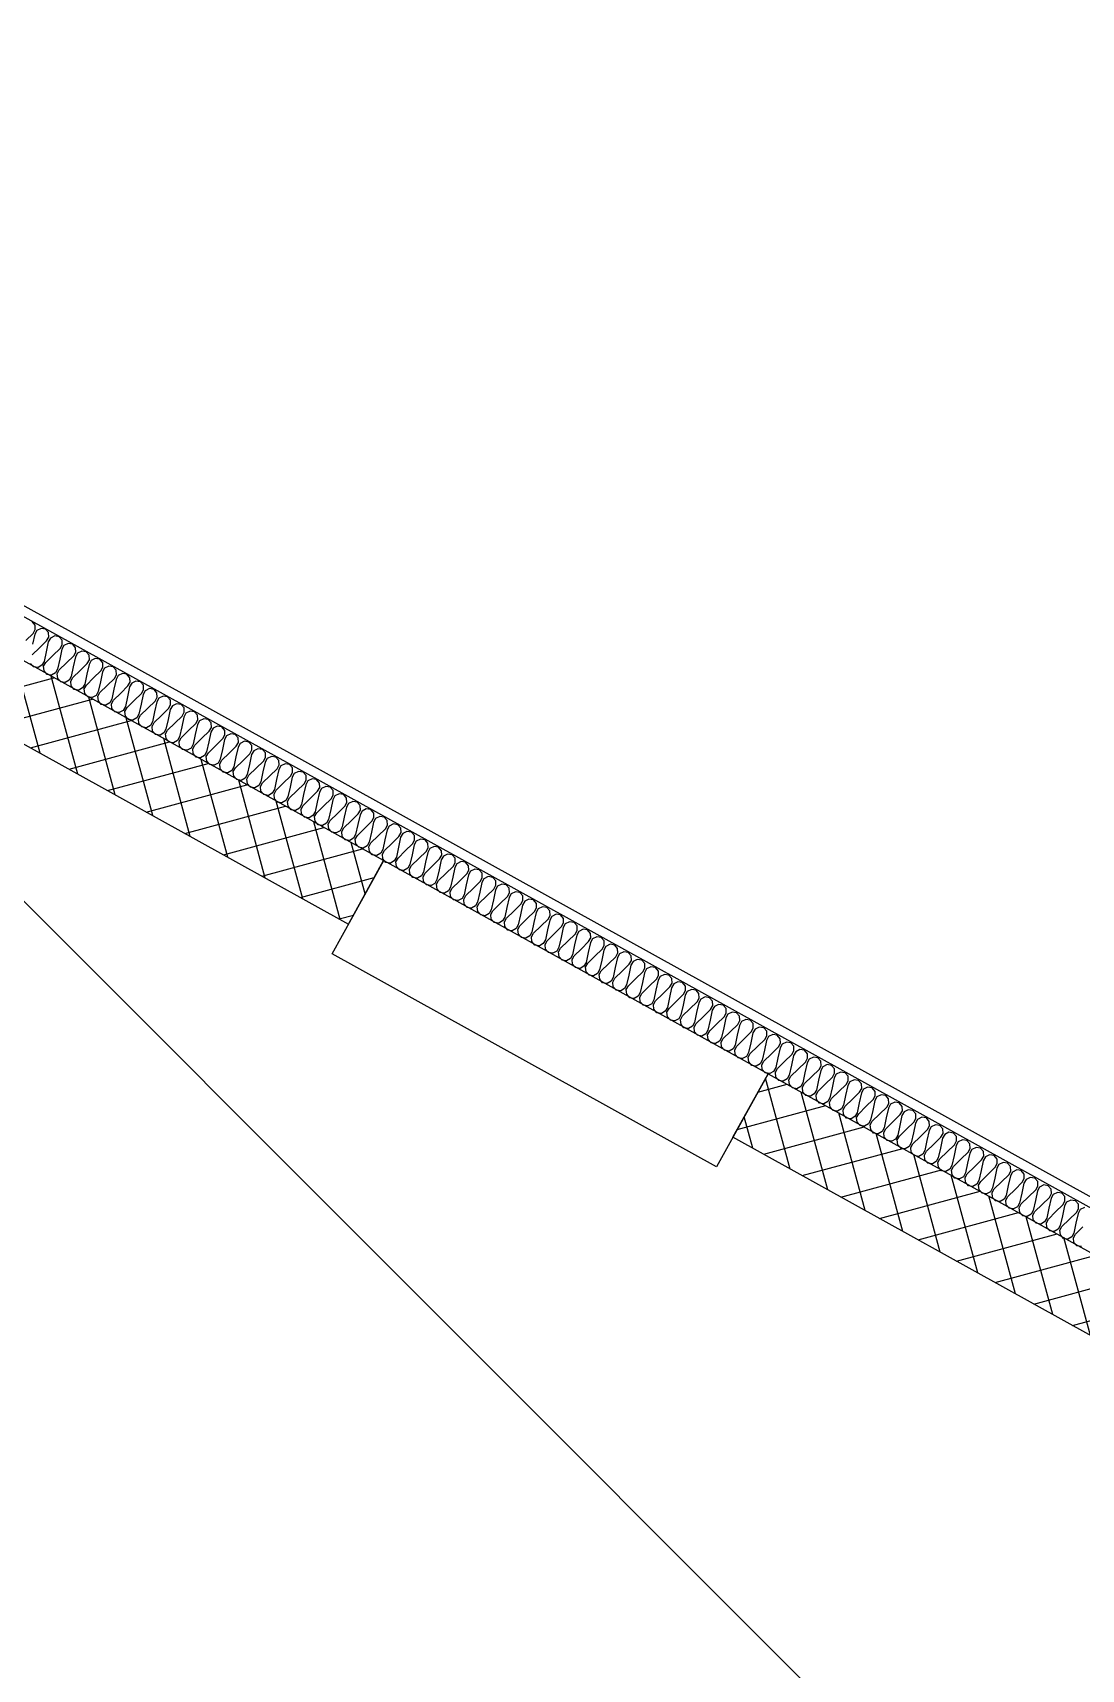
# Model space of a CAD drawing. Header units: millimetres. Extents: x -21000 to 567700, y 435000 to 850800.
# Drawn here: x 266015 to 268180, y 572703 to 576083 of the extents above; entities that cross this region are included whole.
import ezdxf
from ezdxf.xclip import XClip

# ---------------------------------------------------------------- set-up
doc = ezdxf.new("R2010")
doc.units = ezdxf.units.MM
doc.header["$LTSCALE"] = 700
doc.header["$XCLIPFRAME"] = 2
doc.linetypes.add('AB_Pbase$0$주차장기둥$0$CEN', pattern=[62, 60, -1, 0, -1])
doc.layers.get('0').update_dxf_attribs({"color": 2})
for name, color, linetype in [('AB_Pbase$0$ELE8', 8, 'Continuous'), ('AB_Pbase$0$FIN', 6, 'Continuous'), ('AB_Pbase$0$HAT-BR', 5, 'Continuous'), ('AB_Pbase$0$INS', 8, 'Continuous'), ('AB_Pbase$0$WAL', 3, 'Continuous'), ('AB_Pbase$0$주차장기둥$0$CEN_P', 244, 'AB_Pbase$0$주차장기둥$0$CEN')]:
    doc.layers.add(name, color=color, linetype=linetype)

# ---------------------------------------------------------------- blocks, each defined once
blk = doc.blocks.new('AB_Pbase$0$CON-108-B2F')
blk.add_lwpolyline([(-2920, 17462.7), (-2700, 17462.7), (-2700, 16555), (-2920, 16555)], close=True)
blk = doc.blocks.new('AB_Pbase$0$CON-108-B1F')
at = {"rotation": 359.9999999999997}
blk.add_blockref('AB_Pbase$0$CON-108-B2F', (0, 0), dxfattribs=at)
blk = doc.blocks.new('AB_Pbase$0$지하1층 동골조')
at = {"rotation": 60.99999813639858}
blk.add_blockref('AB_Pbase$0$CON-108-B1F', (136376.8, -71696.5), dxfattribs=at)
blk = doc.blocks.new('AB_Pbase$0$주차장기둥$0$cen 2bl 지하')
at = {"layer": 'AB_Pbase$0$주차장기둥$0$CEN_P', "color": 54}
blk.add_line((-87764.1, 77982.1), (41391.4, 40910.3), dxfattribs=at)
blk = doc.blocks.new('AB_Pbase$0$주차장기둥')
at = {"rotation": 1.99999810188403}
blk.add_blockref('AB_Pbase$0$주차장기둥$0$cen 2bl 지하', (36991.8, -11666.7), dxfattribs=at)
blk = doc.blocks.new('AB_Pbase')
at = {"layer": 'AB_Pbase$0$ELE8'}
h = blk.add_hatch(dxfattribs=at)
h.set_pattern_fill('NET', color=256, scale=20, angle=15.182184)
h.paths.add_polyline_path([(273083.7, 576687.4), (271540, 577543.1), (269067.7, 573082.9), (269198.9, 573010.2), (271598.5, 577339.2), (273011, 576556.2)])
h.paths.add_polyline_path([(271036.4, 571991.6), (269969.4, 572583.1), (269896.7, 572451.9), (270963.7, 571860.4)])
h.paths.add_polyline_path([(267533.6, 573933.3), (268338.2, 573487.2), (268265.5, 573356), (267460.8, 573802.1)])
h.paths.add_polyline_path([(265762.5, 574915), (265689.7, 574783.8), (266666.9, 574242.1), (266739.6, 574373.3)])
h.paths.add_polyline_path([(282834.2, 606034.8), (283184, 605840.9), (283169.5, 605814.7), (283344.4, 605717.8), (283358.9, 605743.9), (283971.2, 605404.6), (286695.8, 610320), (286564.6, 610392.7), (286254.3, 609833), (283267.5, 611488.6), (283194.8, 611357.4), (286181.6, 609701.8), (283912.7, 605608.5), (280799.1, 607334.5), (280726.3, 607203.3), (282834.2, 606034.9)])
h.paths.add_polyline_path([(284863.4, 564098.5), (284936.1, 564229.7), (285618.3, 563851.5), (285545.6, 563720.4)])
h.paths.add_polyline_path([(288106.1, 564564.9), (288237.3, 564492.2), (288615.4, 565174.4), (288484.2, 565247.1)])
h.paths.add_polyline_path([(287614.8, 563328), (287687.5, 563459.2), (288859.5, 562809.5), (288786.8, 562678.3)])
h.paths.add_polyline_path([(290056.1, 561894.8), (289924.9, 561967.5), (289110.4, 560498.1), (289241.6, 560425.4)])
h.paths.add_polyline_path([(281687.8, 603760.5), (279492.5, 604977.4), (279630.7, 605226.6), (279761.9, 605153.9), (279696.4, 605035.8), (281760.5, 603891.7), (281687.8, 603760.5)])
h.paths.add_polyline_path([(282125.1, 603518.1), (286585.7, 601045.6), (286658.4, 601176.7), (282197.8, 603649.3), (282125.1, 603518.1)])
h.paths.add_polyline_path([(287197.9, 600706.2), (287270.6, 600837.4), (288119, 600367.1), (274239.1, 575327.1), (274107.9, 575399.8), (274340.4, 575819.3), (273623.2, 576216.8), (273695.9, 576348), (274413.1, 575950.5), (287915.1, 600308.6), (287197.9, 600706.2)])
at = {"layer": 'AB_Pbase$0$HAT-BR'}
h = blk.add_hatch(dxfattribs=at)
h.set_pattern_fill('ANSI31', color=256, scale=20, angle=145)
h.paths.add_polyline_path([(235929.4, 604527.6), (236063.8, 604661.9), (238153, 602571.6), (240063.6, 606018.4), (240229.8, 605926.3), (238280.5, 602409.7), (237010.4, 601140.3), (237826.9, 600323.4), (237692.5, 600189.1), (236741.7, 601140.4), (238029, 602427)])
h.paths.add_polyline_path([(238632.8, 599517.1), (232550.1, 593437.5), (232684.4, 593303.2), (238767.1, 599382.7)])
h.paths.add_polyline_path([(239573, 598576.4), (244422.5, 593724.3), (238339.7, 587644.8), (238205.4, 587779.2), (244153.8, 593724.4), (239438.6, 598442)])
h.paths.add_polyline_path([(253366.3, 576146.8), (254890.9, 574621.3), (254756.5, 574487), (253231.9, 576012.5)], flags=17)
h.paths.add_polyline_path([(246954.3, 581883.1), (245525.6, 580455.2), (245391.3, 580589.5), (246820, 582017.5)])
h.paths.add_polyline_path([(247173.6, 582371), (252407.6, 587602.2), (252541.9, 587467.8), (247308, 582236.6)])
h.paths.add_polyline_path([(260580.1, 582120.7), (261142.4, 583135.1), (260976.2, 583227.2), (260414, 582212.8)], flags=17)
h.paths.add_polyline_path([(263886.9, 576046.1), (264234.4, 575698.5), (264194.3, 575658.4), (265114.4, 575148.5), (265206.5, 575314.6)])
edge = h.paths.add_edge_path()
edge.add_line((263638.9, 581842.7), (261303.6, 583137.2))
edge.add_line((261303.6, 583137.2), (261395.8, 583303.3))
edge.add_line((261395.8, 583303.3), (265930.7, 580789.6))
edge.add_line((265930.7, 580789.6), (269809.1, 587786.6))
edge.add_line((269809.1, 587786.6), (269975.3, 587694.4))
edge.add_line((269975.3, 587694.4), (266096.8, 580697.5))
edge.add_line((266096.8, 580697.5), (266534.1, 580455.1))
edge.add_line((266534.1, 580455.1), (266442, 580288.9))
edge.add_line((266442, 580288.9), (263805.1, 581750.6))
edge.add_line((263638.9, 581842.7), (262485.1, 579761.3))
edge.add_line((263805.1, 581750.6), (261405.4, 577421.6))
edge.add_line((262393, 579595.1), (259935.3, 580957.4))
edge.add_line((262485.1, 579761.3), (259861.3, 581215.7))
edge.add_line((262393, 579595.1), (261239.3, 577513.7))
edge.add_line((259861.3, 581215.7), (259168.1, 579965.2))
edge.add_line((259334.3, 579873.1), (259168.1, 579965.2))
edge.add_line((259935.3, 580957.4), (259334.3, 579873.1))
edge.add_line((261239.3, 577513.7), (258615.4, 578968.1))
edge.add_line((258615.4, 578968.1), (258523.3, 578802))
edge.add_line((258523.3, 578802), (263739.4, 575910.6))
edge.add_line((263739.4, 575910.6), (263879.2, 576050.4))
edge.add_line((263879.2, 576050.4), (261405.4, 577421.6))
edge = h.paths.add_edge_path()
edge.add_line((273761.7, 610263.5), (273411.9, 610457.4))
edge.add_line((273411.9, 610457.4), (273281, 610221.2))
edge.add_line((273281, 610221.2), (271837.9, 611021.2))
edge.add_line((271837.9, 611021.2), (270579.8, 608751.5))
edge.add_line((270579.8, 608751.5), (267899.1, 610237.5))
edge.add_line((267899.1, 610237.5), (268345.1, 611042.1))
edge.add_line((268345.1, 611042.1), (267907.8, 611284.5))
edge.add_line((267907.8, 611284.5), (267461.8, 610479.9))
edge.add_line((267461.8, 610479.9), (264676.1, 612024))
edge.add_line((264676.1, 612024), (266867.4, 615977.3))
edge.add_line((266867.4, 615977.3), (266701.3, 616069.4))
edge.add_line((266701.3, 616069.4), (265295.3, 613533))
edge.add_line((265295.3, 613533), (264945.5, 613726.9))
edge.add_line((264945.5, 613726.9), (264853.4, 613560.7))
edge.add_line((264853.4, 613560.7), (265203.2, 613366.8))
edge.add_line((265203.2, 613366.8), (264417.8, 611949.9))
edge.add_line((264417.8, 611949.9), (276229.5, 605402.6))
edge.add_line((276229.5, 605402.6), (278088.8, 608756.8))
edge.add_line((278088.8, 608756.8), (278565.5, 608492.5))
edge.add_line((278565.5, 608492.5), (278798.2, 608912.4))
edge.add_line((278798.2, 608912.4), (278719.4, 608956))
edge.add_line((278719.4, 608956), (278578.9, 608702.3))
edge.add_line((278578.9, 608702.3), (278093.4, 608971.4))
edge.add_line((278093.4, 608971.4), (278825.5, 610292.1))
edge.add_line((278825.5, 610292.1), (278746.8, 610335.7))
edge.add_line((278746.8, 610335.7), (278092.3, 609155))
edge.add_line((278092.3, 609155), (277414.5, 609530.7))
edge.add_line((277414.5, 609530.7), (277370.8, 609452))
edge.add_line((277370.8, 609452), (278048.7, 609076.3))
edge.add_line((278048.7, 609076.3), (276155.5, 605660.9))
edge.add_line((276155.5, 605660.9), (275027.2, 606286.3))
edge.add_line((275027.2, 606286.3), (275473.2, 607090.9))
edge.add_line((275473.2, 607090.9), (275394.5, 607134.6))
edge.add_line((275394.5, 607134.6), (274948.5, 606329.9))
edge.add_line((274948.5, 606329.9), (274668.6, 606485.1))
edge.add_line((274668.6, 606485.1), (275114.6, 607289.7))
edge.add_line((275114.6, 607289.7), (275035.9, 607333.3))
edge.add_line((275035.9, 607333.3), (274589.9, 606528.7))
edge.add_line((274589.9, 606528.7), (270746, 608659.4))
edge.add_line((270746, 608659.4), (271911.9, 610762.9))
edge.add_line((271911.9, 610762.9), (273538.7, 609861.1))
edge.add_line((273538.7, 609861.1), (273766.6, 610272.2))
h.paths.add_polyline_path([(249823.9, 630123.9), (248214.6, 631015.9), (248122.5, 630849.7), (249731.8, 629957.7)])
h.paths.add_polyline_path([(264448.6, 621462.8), (264706.6, 621319.7), (264798.7, 621485.9), (263959.1, 621951.3), (263866.9, 621785.1), (264282.4, 621554.9), (263271.6, 619731.3), (263437.7, 619639.2)])
h.paths.add_polyline_path([(269499.6, 619034.5), (268660, 619499.9), (268567.9, 619333.7), (269048.9, 619067.1), (267972.6, 617125.4), (268138.8, 617033.3), (269215.1, 618975), (269407.5, 618868.3)])
h.paths.add_polyline_path([(278950.9, 618872.1), (277573.4, 619635.6), (275440.2, 615787.3), (272265.3, 617547.2), (272173.2, 617381), (274499.7, 616091.4), (273527.6, 614337.8), (273693.8, 614245.7), (274665.9, 615999.3), (276004, 615257.5), (276166.4, 615550.5), (275676.7, 615822), (277647.4, 619377.4), (278858.8, 618705.9)])
h.paths.add_polyline_path([(271683.5, 616497.6), (271517.4, 616589.7), (270492, 614739.9), (270658.2, 614647.8)])
h.paths.add_polyline_path([(266121, 619581), (265095.6, 617731.2), (264929.4, 617823.3), (265954.8, 619673.1)])
h.paths.add_polyline_path([(264405.1, 617124.9), (264497.2, 617291.1), (264296.1, 617402.6), (264203.9, 617236.4)])
edge = h.paths.add_edge_path()
edge.add_line((261140, 623342.4), (261232.1, 623508.6))
edge.add_line((261232.1, 623508.6), (257484.4, 625586))
edge.add_line((257484.4, 625586), (257392.3, 625419.8))
edge.add_line((257392.3, 625419.8), (258756.7, 624663.5))
edge.add_line((258756.7, 624663.5), (257030.8, 621549.9))
edge.add_line((257030.8, 621549.9), (255666.4, 622306.2))
edge.add_line((255666.4, 622306.2), (255622.7, 622227.5))
edge.add_line((255622.7, 622227.5), (256987.1, 621471.2))
edge.add_line((256987.1, 621471.2), (256735, 621016.4))
edge.add_line((256735, 621016.4), (256813.8, 620972.7))
edge.add_line((256813.8, 620972.7), (258835.4, 624619.9))
edge.add_line((258835.4, 624619.9), (261140, 623342.4))
h.paths.add_polyline_path([(252295.3, 623557.4), (252251.7, 623478.7), (252800.5, 623174.5), (252844.1, 623253.2)], flags=17)
h.paths.add_polyline_path([(278024, 614023.5), (278741.6, 615317.9), (277798.7, 613617.1), (277877.5, 613573.4), (278119.7, 614010.5), (279335.4, 613336.6), (279379.1, 613415.3), (278163.4, 614089.2), (278820.3, 615274.3), (278741.6, 615317.9)])
h.paths.add_polyline_path([(276999.8, 611990.1), (277047.9, 611963.4), (276926.7, 611744.8), (276799.9, 611815.1), (277163.5, 612471), (277242.2, 612427.4)], flags=17)
h.paths.add_polyline_path([(275349.5, 612653.4), (275456.1, 612845.8), (275766.5, 612673.7), (275659.8, 612481.3)], flags=17)
h.paths.add_polyline_path([(274915.1, 612859.8), (274748.9, 612952), (274506.5, 612514.6), (274672.7, 612422.5)], flags=17)
h.paths.add_polyline_path([(279024.5, 610867.8), (280144.5, 612888.1), (280223.2, 612844.5), (279103.3, 610824.1)])
h.paths.add_polyline_path([(279601.8, 610547.8), (280721.7, 612568.2), (280800.4, 612524.5), (279680.5, 610504.2)])
edge = h.paths.add_edge_path()
edge.add_line((268115.9, 579441.1), (268710.6, 579111.4))
edge.add_line((268710.6, 579111.4), (268676.7, 579050.2))
edge.add_line((268676.7, 579050.2), (271436.1, 577520.6))
edge.add_line((271436.1, 577520.6), (271470, 577581.9))
edge.add_line((271470, 577581.9), (271528.2, 577686.8))
edge.add_line((271528.2, 577686.8), (268174.1, 579546.1))
edge.add_line((268174.1, 579546.1), (268115.9, 579441.1))
h.paths.add_polyline_path([(252546, 576288.4), (251117.3, 574860.5), (254615.6, 571360.4), (257807.1, 577118), (257640.9, 577210.2), (255736.8, 573775), (255682.7, 573829.2), (255548.3, 573694.9), (255641, 573602.1), (254521.2, 571582.1), (251315.3, 574789.7), (252680.4, 576154.1)])
h.paths.add_polyline_path([(254748.7, 622094.5), (254457.8, 621569.8), (254624, 621477.7), (254914.9, 622002.4)], flags=17)
h.paths.add_polyline_path([(260390.1, 620339.5), (260224, 620431.6), (261377.8, 622513.2), (261544, 622421.1)])
h.paths.add_polyline_path([(246694.2, 601788.4), (244262.8, 603136.2), (244354.9, 603302.4), (246786.3, 601954.6)])
h.paths.add_polyline_path([(264513.8, 616681.6), (263362.4, 614604.4), (263948.4, 614279.6), (263856.3, 614113.4), (262500.6, 614864.9), (262592.7, 615031.1), (263196.2, 614696.5), (264347.6, 616773.8)])
h.paths.add_polyline_path([(251505.8, 616203), (251413.7, 616036.9), (267384.3, 607184.2), (267476.4, 607350.4)])
h.paths.add_polyline_path([(271057.7, 605148), (274188.8, 603412.4), (272429, 600237.5), (270189.9, 601478.7), (270097.8, 601312.5), (274624, 598803.6), (274716.1, 598969.8), (272595.1, 600145.4), (274355, 603320.3), (277464.3, 601596.8), (270405.5, 588862.3), (265870.5, 591376.1), (265778.4, 591209.9), (270479.5, 588604), (277722.6, 601670.9), (271149.8, 605314.2)])
h.paths.add_polyline_path([(255481.8, 630440.5), (255389.7, 630274.4), (255792, 630051.4), (254296.4, 627353.1), (254375.1, 627309.5), (255870.8, 630007.7), (258726.4, 628424.8), (257230.8, 625726.6), (257396.9, 625634.5), (258984.7, 628498.9)])
h.paths.add_polyline_path([(252754.7, 624571.9), (253714.6, 626303.6), (253793.4, 626260), (252833.4, 624528.2)])
h.paths.add_polyline_path([(271454, 617733.9), (271546.1, 617900.1), (271143.9, 618123.1), (271051.8, 617956.9)])
h.paths.add_polyline_path([(274129.6, 612597.8), (274173.2, 612676.5), (272975, 613340.7), (272679.2, 612807.2), (272845.4, 612715.1), (273097.5, 613169.9)], flags=17)
h.paths.add_polyline_path([(261119, 615848), (261285.2, 615755.9), (262691.1, 618292.3), (262525, 618384.4)])
h.paths.add_polyline_path([(261302.7, 615746.2), (261210.6, 615580), (261503.6, 615417.6), (261595.7, 615583.7)], flags=17)
h.paths.add_polyline_path([(260779.6, 615235.7), (260945.8, 615143.6), (260407.7, 614172.8), (247559.5, 621294.6), (247428.3, 621367.4), (245110.6, 622652.1), (245202.7, 622818.3), (246042.3, 622352.9), (246488.4, 623157.5), (246654.5, 623065.4), (246208.5, 622260.8), (248062.7, 621233), (249400.8, 623646.9), (248952.5, 623895.4), (248996.2, 623974.1), (249984.5, 623426.3), (249940.9, 623347.5), (249479.5, 623603.3), (248141.4, 621189.3), (250017.5, 620149.4), (251359.6, 622570.7), (250948.5, 622798.5), (250988.1, 622869.9), (251939.3, 622342.7), (251895.6, 622264), (251434.3, 622519.7), (250096.2, 620105.8), (252811.9, 618600.4), (253257.9, 619405.1), (253336.6, 619361.5), (252890.6, 618556.8), (253257.9, 618353.2), (254159.7, 619980), (253792.3, 620183.6), (253676, 619973.7), (253597.3, 620017.3), (253905.1, 620572.7), (254071.3, 620480.6), (253971.9, 620301.3), (254627.9, 619937.7), (254535.8, 619771.5), (254238.4, 619936.4), (253336.7, 618309.6), (254613.6, 617601.7), (255607.5, 619394.7), (255773.6, 619302.6), (254779.8, 617509.6), (260333.6, 614431.1)])
h.paths.add_polyline_path([(251257.3, 624727.3), (251091.2, 624819.4), (250887.5, 624452.1), (248071, 626013.3), (247978.9, 625847.1), (247979.1, 625847), (246827.7, 623769.8), (246993.9, 623677.6), (248145.3, 625754.9), (251552, 623866.5), (251644.1, 624032.7), (251053.7, 624359.9)])
h.paths.add_polyline_path([(239278.8, 608614.4), (239444.9, 608522.3), (239503.1, 608627.2), (240058.5, 608319.4), (240150.6, 608485.5), (239595.2, 608793.4), (239937, 609410), (239416.6, 609698.5), (239373, 609619.7), (239727.2, 609423.4)], flags=17)
h.paths.add_polyline_path([(249096, 617321.6), (249188.1, 617487.8), (246328.1, 619073.1), (246196.9, 619145.8), (244727.6, 619960.3), (244635.4, 619794.1)])
h.paths.add_polyline_path([(244912.1, 609773.6), (245004.2, 609939.8), (238523.3, 613532.3), (235245.5, 607619), (234042, 606416.1), (235434.6, 605022.7), (235569, 605157.1), (234240, 606486.8), (235318, 607564.2), (236122.2, 609014.9), (238706.7, 607582.3), (238270.4, 606795.2), (238991.9, 606395.2), (239084, 606561.4), (238528.6, 606869.2), (239047.4, 607805.1), (238881.2, 607897.2), (238798.8, 607748.5), (238357.1, 607993.3), (239086.7, 609309.6), (239008, 609353.3), (238278.4, 608037), (236214.3, 609181.1), (238509.9, 613322.4), (242795.5, 610946.9), (241038.1, 607776.4), (241204.2, 607684.3), (242961.7, 610854.8)])
h.paths.add_polyline_path([(254770.9, 631457.8), (254937, 631365.6), (255145.7, 631742.1), (254979.5, 631834.2)])
h.paths.add_polyline_path([(254539.5, 630648.5), (254373.3, 630740.6), (254143, 630325.1), (253548.3, 630654.8), (253504.7, 630576.1), (254099.4, 630246.4), (253042.5, 628339.7), (251765.6, 629047.6), (252822.5, 630954.2), (252848.7, 630939.7), (252892.3, 631018.4), (252787.4, 631076.6), (251686.9, 629091.2), (250436.1, 629784.5), (250344, 629618.3), (251594.7, 628925), (250494.2, 626939.6), (250599.2, 626881.5), (250642.8, 626960.2), (250616.6, 626974.7), (251673.5, 628881.4), (252950.4, 628173.6), (251893.5, 626266.9), (251298.8, 626596.6), (251255.1, 626517.9), (251849.9, 626188.2), (251488.7, 625536.6), (251654.9, 625444.5)])
at = {"layer": 'AB_Pbase$0$FIN'}
for p, q in [((269028.7, 573218.8), (261432.6, 577429.4)), ((269036.5, 573191.6), (265206.5, 575314.6))]:
    blk.add_line(p, q, dxfattribs=at)
at = {"layer": 'AB_Pbase$0$INS'}
for points in [[(268180.4, 573576.2), (268171.1, 573577.7), (268165, 573584.8), (268164, 573594.5), (268168.2, 573602.2), (268183.2, 573616.7)], [(268186.7, 573656.9), (268177.9, 573652.6), (268173.7, 573644.9), (268169.2, 573624.5), (268164.7, 573604.1), (268160.5, 573596.4), (268152.4, 573591.7), (268143.1, 573593.2), (268137, 573600.3), (268136, 573610), (268140.3, 573617.7), (268155.2, 573632.3), (268170.2, 573646.8), (268174.4, 573654.5), (268174.1, 573663.9), (268168, 573670.9), (268158.7, 573672.4), (268149.9, 573668.1), (268145.7, 573660.4), (268141.2, 573640), (268136.8, 573619.6), (268132.5, 573611.9), (268124.4, 573607.3), (268115.2, 573608.7), (268109, 573615.8), (268108, 573625.5), (268112.3, 573633.2), (268127.2, 573647.8), (268142.2, 573662.4), (268146.5, 573670.1), (268146.1, 573679.4), (268140, 573686.5), (268130.7, 573687.9), (268122, 573683.7), (268117.7, 573676), (268113.2, 573655.6), (268108.8, 573635.2), (268104.5, 573627.5), (268096.4, 573622.8), (268087.2, 573624.3), (268081, 573631.3), (268080, 573641.1), (268084.3, 573648.8), (268099.2, 573663.3), (268114.2, 573677.9), (268118.5, 573685.6), (268118.2, 573694.9), (268112, 573702), (268102.8, 573703.5), (268094, 573699.2), (268089.7, 573691.5), (268085.3, 573671.1), (268080.8, 573650.7), (268076.5, 573643), (268068.4, 573638.3), (268059.2, 573639.8), (268053.1, 573646.9), (268052, 573656.6), (268056.3, 573664.3), (268071.3, 573678.9), (268086.2, 573693.4), (268090.5, 573701.1), (268090.2, 573710.5), (268084, 573717.5), (268074.8, 573719), (268066, 573714.7), (268061.7, 573707), (268057.3, 573686.6), (268052.8, 573666.2), (268048.5, 573658.5), (268040.5, 573653.9), (268031.2, 573655.3), (268025.1, 573662.4), (268024.1, 573672.1), (268028.3, 573679.8), (268043.3, 573694.4), (268058.2, 573709), (268062.5, 573716.7), (268062.2, 573726), (268056.1, 573733.1), (268046.8, 573734.5), (268038, 573730.2), (268033.8, 573722.6), (268029.3, 573702.2), (268024.8, 573681.8), (268020.6, 573674.1), (268012.5, 573669.4), (268003.2, 573670.9), (267997.1, 573677.9), (267996.1, 573687.6), (268000.4, 573695.3), (268015.3, 573709.9), (268030.3, 573724.5), (268034.5, 573732.2), (268034.2, 573741.5), (268028.1, 573748.6), (268018.8, 573750.1), (268010.1, 573745.8), (268005.8, 573738.1), (268001.3, 573717.7), (267996.9, 573697.3), (267992.6, 573689.6), (267984.5, 573684.9), (267975.3, 573686.4), (267969.1, 573693.5), (267968.1, 573703.2), (267972.4, 573710.9), (267987.3, 573725.4), (268002.3, 573740), (268006.6, 573747.7), (268006.2, 573757), (268000.1, 573764.1), (267990.9, 573765.6), (267982.1, 573761.3), (267977.8, 573753.6), (267973.3, 573733.2), (267968.9, 573712.8), (267964.6, 573705.1), (267956.5, 573700.5), (267947.3, 573701.9), (267941.1, 573709), (267940.1, 573718.7), (267944.4, 573726.4), (267959.4, 573741), (267974.3, 573755.6), (267978.6, 573763.2), (267978.3, 573772.6), (267972.1, 573779.6), (267962.9, 573781.1), (267954.1, 573776.8), (267949.8, 573769.1), (267945.4, 573748.7), (267940.9, 573728.3), (267936.6, 573720.6), (267928.6, 573716), (267919.3, 573717.5), (267913.2, 573724.5), (267912.2, 573734.2), (267916.4, 573741.9), (267931.4, 573756.5), (267946.3, 573771.1), (267950.6, 573778.8), (267950.3, 573788.1), (267944.1, 573795.2), (267934.9, 573796.6), (267926.1, 573792.4), (267921.8, 573784.7), (267917.4, 573764.3), (267912.9, 573743.9), (267908.7, 573736.2), (267900.6, 573731.5), (267891.3, 573733), (267885.2, 573740.1), (267884.2, 573749.8), (267888.4, 573757.5), (267903.4, 573772), (267918.3, 573786.6), (267922.6, 573794.3), (267922.3, 573803.6), (267916.2, 573810.7), (267906.9, 573812.2), (267898.1, 573807.9), (267893.9, 573800.2), (267889.4, 573779.8), (267884.9, 573759.4), (267880.7, 573751.7), (267872.6, 573747), (267863.3, 573748.5), (267857.2, 573755.6), (267856.2, 573765.3), (267860.5, 573773), (267875.4, 573787.6), (267890.4, 573802.1), (267894.6, 573809.8), (267894.3, 573819.2), (267888.2, 573826.2), (267878.9, 573827.7), (267870.2, 573823.4), (267865.9, 573815.7), (267861.4, 573795.3), (267857, 573774.9), (267852.7, 573767.2), (267844.6, 573762.6), (267835.4, 573764), (267829.2, 573771.1), (267828.2, 573780.8), (267832.5, 573788.5), (267847.4, 573803.1), (267862.4, 573817.7), (267866.7, 573825.4), (267866.3, 573834.7), (267860.2, 573841.8), (267851, 573843.2), (267842.2, 573839), (267837.9, 573831.3), (267833.4, 573810.9), (267829, 573790.5), (267824.7, 573782.8), (267816.6, 573778.1), (267807.4, 573779.6), (267801.2, 573786.6), (267800.2, 573796.4), (267804.5, 573804), (267819.5, 573818.6), (267834.4, 573833.2), (267838.7, 573840.9), (267838.4, 573850.2), (267832.2, 573857.3), (267823, 573858.8), (267814.2, 573854.5), (267809.9, 573846.8), (267805.5, 573826.4), (267801, 573806), (267796.7, 573798.3), (267788.7, 573793.6), (267779.4, 573795.1), (267773.3, 573802.2), (267772.3, 573811.9), (267776.5, 573819.6), (267791.5, 573834.2), (267806.4, 573848.7), (267810.7, 573856.4), (267810.4, 573865.7), (267804.2, 573872.8), (267795, 573874.3), (267786.2, 573870), (267781.9, 573862.3), (267777.5, 573841.9), (267773, 573821.5), (267768.8, 573813.8), (267760.7, 573809.2), (267751.4, 573810.6), (267745.3, 573817.7), (267744.3, 573827.4), (267748.5, 573835.1), (267763.5, 573849.7), (267778.4, 573864.3), (267782.7, 573872), (267782.4, 573881.3), (267776.3, 573888.3), (267767, 573889.8), (267758.2, 573885.5), (267754, 573877.8), (267749.5, 573857.4), (267745, 573837), (267740.8, 573829.4), (267732.7, 573824.7), (267723.5, 573826.2), (267717.3, 573833.2), (267716.3, 573842.9), (267720.6, 573850.6), (267735.5, 573865.2), (267750.5, 573879.8), (267754.7, 573887.5), (267754.4, 573896.8), (267748.3, 573903.9), (267739, 573905.3), (267730.3, 573901.1), (267726, 573893.4), (267721.5, 573873), (267717.1, 573852.6), (267712.8, 573844.9), (267704.7, 573840.2), (267695.5, 573841.7), (267689.3, 573848.8), (267688.3, 573858.5), (267692.6, 573866.2), (267707.5, 573880.7), (267722.5, 573895.3), (267726.8, 573903), (267726.4, 573912.3), (267720.3, 573919.4), (267711.1, 573920.9), (267702.3, 573916.6), (267698, 573908.9), (267693.5, 573888.5), (267689.1, 573868.1), (267684.8, 573860.4), (267676.7, 573855.7), (267667.5, 573857.2), (267661.4, 573864.3), (267660.3, 573874), (267664.6, 573881.7), (267679.6, 573896.3), (267694.5, 573910.8), (267698.8, 573918.5), (267698.5, 573927.9), (267692.3, 573934.9), (267683.1, 573936.4), (267674.3, 573932.1), (267670, 573924.4), (267665.6, 573904), (267661.1, 573883.6), (267656.8, 573875.9), (267648.8, 573871.3), (267639.5, 573872.7), (267633.4, 573879.8), (267632.4, 573889.5), (267636.6, 573897.2), (267651.6, 573911.8), (267666.5, 573926.4), (267670.8, 573934.1), (267670.5, 573943.4), (267664.3, 573950.5), (267655.1, 573951.9), (267646.3, 573947.7), (267642.1, 573940), (267637.6, 573919.6), (267633.1, 573899.2), (267628.9, 573891.5), (267620.8, 573886.8), (267611.5, 573888.3), (267605.4, 573895.3), (267604.4, 573905.1), (267608.6, 573912.8), (267623.6, 573927.3), (267638.6, 573941.9), (267642.8, 573949.6), (267642.5, 573958.9), (267636.4, 573966), (267627.1, 573967.5), (267618.3, 573963.2), (267614.1, 573955.5), (267609.6, 573935.1), (267605.2, 573914.7), (267600.9, 573907), (267592.8, 573902.3), (267583.6, 573903.8), (267577.4, 573910.9), (267576.4, 573920.6), (267580.7, 573928.3), (267595.6, 573942.9), (267610.6, 573957.4), (267614.8, 573965.1), (267614.5, 573974.5), (267608.4, 573981.5), (267599.1, 573983), (267590.4, 573978.7), (267586.1, 573971), (267581.6, 573950.6), (267577.2, 573930.2), (267572.9, 573922.5), (267564.8, 573917.9), (267555.6, 573919.3), (267549.4, 573926.4), (267548.4, 573936.1), (267552.7, 573943.8), (267567.6, 573958.4), (267582.6, 573973), (267586.9, 573980.7), (267586.6, 573990), (267580.4, 573997), (267571.2, 573998.5), (267562.4, 573994.2), (267558.1, 573986.6), (267553.7, 573966.2), (267549.2, 573945.8), (267544.9, 573938.1), (267536.8, 573933.4), (267527.6, 573934.9), (267521.5, 573941.9), (267520.4, 573951.6), (267524.7, 573959.3), (267539.7, 573973.9), (267554.6, 573988.5), (267558.9, 573996.2), (267558.6, 574005.5), (267552.4, 574012.6), (267543.2, 574014.1), (267534.4, 574009.8), (267530.1, 574002.1), (267525.7, 573981.7), (267521.2, 573961.3), (267516.9, 573953.6), (267508.9, 573948.9), (267499.6, 573950.4), (267493.5, 573957.5), (267492.5, 573967.2), (267496.7, 573974.9), (267511.7, 573989.4), (267526.6, 574004), (267530.9, 574011.7), (267530.6, 574021), (267524.5, 574028.1), (267515.2, 574029.6), (267506.4, 574025.3), (267502.2, 574017.6), (267497.7, 573997.2), (267493.2, 573976.8), (267489, 573969.1), (267480.9, 573964.5), (267471.6, 573965.9), (267465.5, 573973), (267464.5, 573982.7), (267468.8, 573990.4), (267483.7, 574005), (267498.7, 574019.6), (267502.9, 574027.2), (267502.6, 574036.6), (267496.5, 574043.6), (267487.2, 574045.1), (267478.4, 574040.8), (267474.2, 574033.1), (267469.7, 574012.7), (267465.3, 573992.3), (267461, 573984.6), (267452.9, 573980), (267443.7, 573981.5), (267437.5, 573988.5), (267436.5, 573998.2), (267440.8, 574005.9), (267455.7, 574020.5), (267470.7, 574035.1), (267474.9, 574042.8), (267474.6, 574052.1), (267468.5, 574059.2), (267459.2, 574060.6), (267450.5, 574056.4), (267446.2, 574048.7), (267441.7, 574028.3), (267437.3, 574007.9), (267433, 574000.2), (267424.9, 573995.5), (267415.7, 573997), (267409.5, 574004.1), (267408.5, 574013.8), (267412.8, 574021.5), (267427.7, 574036), (267442.7, 574050.6), (267447, 574058.3), (267446.7, 574067.6), (267440.5, 574074.7), (267431.3, 574076.2), (267422.5, 574071.9), (267418.2, 574064.2), (267413.8, 574043.8), (267409.3, 574023.4), (267405, 574015.7), (267396.9, 574011), (267387.7, 574012.5), (267381.6, 574019.6), (267380.5, 574029.3), (267384.8, 574037), (267399.8, 574051.6), (267414.7, 574066.1), (267419, 574073.8), (267418.7, 574083.2), (267412.5, 574090.2), (267403.3, 574091.7), (267394.5, 574087.4), (267390.2, 574079.7), (267385.8, 574059.3), (267381.3, 574038.9), (267377, 574031.2), (267369, 574026.6), (267359.7, 574028), (267353.6, 574035.1), (267352.6, 574044.8), (267356.8, 574052.5), (267371.8, 574067.1), (267386.7, 574081.7), (267391, 574089.4), (267390.7, 574098.7), (267384.6, 574105.8), (267375.3, 574107.2), (267366.5, 574103), (267362.3, 574095.3), (267357.8, 574074.9), (267353.3, 574054.5), (267349.1, 574046.8), (267341, 574042.1), (267331.7, 574043.6), (267325.6, 574050.6), (267324.6, 574060.4), (267328.9, 574068), (267343.8, 574082.6), (267358.8, 574097.2), (267363, 574104.9), (267362.7, 574114.2), (267356.6, 574121.3), (267347.3, 574122.8), (267338.5, 574118.5), (267334.3, 574110.8), (267329.8, 574090.4), (267325.4, 574070), (267321.1, 574062.3), (267313, 574057.6), (267303.8, 574059.1), (267297.6, 574066.2), (267296.6, 574075.9), (267300.9, 574083.6), (267315.8, 574098.2), (267330.8, 574112.7), (267335.1, 574120.4), (267334.7, 574129.7), (267328.6, 574136.8), (267319.3, 574138.3), (267310.6, 574134), (267306.3, 574126.3), (267301.8, 574105.9), (267297.4, 574085.5), (267293.1, 574077.8), (267285, 574073.2), (267275.8, 574074.6), (267269.6, 574081.7), (267268.6, 574091.4), (267272.9, 574099.1), (267287.9, 574113.7), (267302.8, 574128.3), (267307.1, 574136), (267306.8, 574145.3), (267300.6, 574152.3), (267291.4, 574153.8), (267282.6, 574149.5), (267278.3, 574141.8), (267273.9, 574121.4), (267269.4, 574101), (267265.1, 574093.4), (267257.1, 574088.7), (267247.8, 574090.2), (267241.7, 574097.2), (267240.6, 574106.9), (267244.9, 574114.6), (267259.9, 574129.2), (267274.8, 574143.8), (267279.1, 574151.5), (267278.8, 574160.8), (267272.6, 574167.9), (267263.4, 574169.3), (267254.6, 574165.1), (267250.3, 574157.4), (267245.9, 574137), (267241.4, 574116.6), (267237.2, 574108.9), (267229.1, 574104.2), (267219.8, 574105.7), (267213.7, 574112.8), (267212.7, 574122.5), (267216.9, 574130.2), (267231.9, 574144.7), (267246.8, 574159.3), (267251.1, 574167), (267250.8, 574176.3), (267244.7, 574183.4), (267235.4, 574184.9), (267226.6, 574180.6), (267222.4, 574172.9), (267217.9, 574152.5), (267213.4, 574132.1), (267209.2, 574124.4), (267201.1, 574119.7), (267191.8, 574121.2), (267185.7, 574128.3), (267184.7, 574138), (267189, 574145.7), (267203.9, 574160.3), (267218.9, 574174.8), (267223.1, 574182.5), (267222.8, 574191.9), (267216.7, 574198.9), (267207.4, 574200.4), (267198.7, 574196.1), (267194.4, 574188.4), (267189.9, 574168), (267185.5, 574147.6), (267181.2, 574139.9), (267173.1, 574135.3), (267163.9, 574136.7), (267157.7, 574143.8), (267156.7, 574153.5), (267161, 574161.2), (267175.9, 574175.8), (267190.9, 574190.4), (267195.2, 574198.1), (267194.8, 574207.4), (267188.7, 574214.5), (267179.5, 574215.9), (267170.7, 574211.7), (267166.4, 574204), (267161.9, 574183.6), (267157.5, 574163.2), (267153.2, 574155.5), (267145.1, 574150.8), (267135.9, 574152.3), (267129.7, 574159.3), (267128.7, 574169.1), (267133, 574176.8), (267148, 574191.3), (267162.9, 574205.9), (267167.2, 574213.6), (267166.9, 574222.9), (267160.7, 574230), (267151.5, 574231.5), (267142.7, 574227.2), (267138.4, 574219.5), (267134, 574199.1), (267129.5, 574178.7), (267125.2, 574171), (267117.2, 574166.3), (267107.9, 574167.8), (267101.8, 574174.9), (267100.8, 574184.6), (267105, 574192.3), (267120, 574206.9), (267134.9, 574221.4), (267139.2, 574229.1), (267138.9, 574238.5), (267132.7, 574245.5), (267123.5, 574247), (267114.7, 574242.7), (267110.4, 574235), (267106, 574214.6), (267101.5, 574194.2), (267097.3, 574186.5), (267089.2, 574181.9), (267079.9, 574183.3), (267073.8, 574190.4), (267072.8, 574200.1), (267077, 574207.8), (267092, 574222.4), (267106.9, 574237), (267111.2, 574244.7), (267110.9, 574254), (267104.8, 574261), (267095.5, 574262.5), (267086.7, 574258.2), (267082.5, 574250.5), (267078, 574230.2), (267073.5, 574209.8), (267069.3, 574202.1), (267061.2, 574197.4), (267051.9, 574198.9), (267045.8, 574205.9), (267044.8, 574215.6), (267049.1, 574223.3), (267064, 574237.9), (267079, 574252.5), (267083.2, 574260.2), (267082.9, 574269.5), (267076.8, 574276.6), (267067.5, 574278.1), (267058.8, 574273.8), (267054.5, 574266.1), (267050, 574245.7), (267045.6, 574225.3), (267041.3, 574217.6), (267033.2, 574212.9), (267024, 574214.4), (267017.8, 574221.5), (267016.8, 574231.2), (267021.1, 574238.9), (267036, 574253.4), (267051, 574268), (267055.3, 574275.7), (267054.9, 574285), (267048.8, 574292.1), (267039.6, 574293.6), (267030.8, 574289.3), (267026.5, 574281.6), (267022, 574261.2), (267017.6, 574240.8), (267013.3, 574233.1), (267005.2, 574228.5), (266996, 574229.9), (266989.8, 574237), (266988.8, 574246.7), (266993.1, 574254.4), (267008.1, 574269), (267023, 574283.5), (267027.3, 574291.2), (267027, 574300.6), (267020.8, 574307.6), (267011.6, 574309.1), (267002.8, 574304.8), (266998.5, 574297.1), (266994.1, 574276.7), (266989.6, 574256.3), (266985.3, 574248.6), (266977.3, 574244), (266968, 574245.5), (266961.9, 574252.5), (266960.9, 574262.2), (266965.1, 574269.9), (266980.1, 574284.5), (266995, 574299.1), (266999.3, 574306.8), (266999, 574316.1), (266992.8, 574323.2), (266983.6, 574324.6), (266974.8, 574320.4), (266970.5, 574312.7), (266966.1, 574292.3), (266961.6, 574271.9), (266957.4, 574264.2), (266949.3, 574259.5), (266940, 574261), (266933.9, 574268.1), (266932.9, 574277.8), (266937.1, 574285.5), (266952.1, 574300), (266967.1, 574314.6), (266971.3, 574322.3), (266971, 574331.6), (266964.9, 574338.7), (266955.6, 574340.2), (266946.8, 574335.9), (266942.6, 574328.2), (266938.1, 574307.8), (266933.6, 574287.4), (266929.4, 574279.7), (266921.3, 574275), (266912.1, 574276.5), (266905.9, 574283.6), (266904.9, 574293.3), (266909.2, 574301), (266924.1, 574315.6), (266939.1, 574330.1), (266943.3, 574337.8), (266943, 574347.2), (266936.9, 574354.2), (266927.6, 574355.7), (266918.9, 574351.4), (266914.6, 574343.7), (266910.1, 574323.3), (266905.7, 574302.9), (266901.4, 574295.2), (266893.3, 574290.6), (266884.1, 574292), (266877.9, 574299.1), (266876.9, 574308.8), (266881.2, 574316.5), (266896.1, 574331.1), (266911.1, 574345.7), (266915.4, 574353.4), (266915, 574362.7), (266908.9, 574369.8), (266899.7, 574371.2), (266890.9, 574366.9), (266886.6, 574359.3), (266882.2, 574338.9), (266877.7, 574318.5), (266873.4, 574310.8), (266865.3, 574306.1), (266856.1, 574307.6), (266850, 574314.6), (266848.9, 574324.4), (266853.2, 574332), (266868.2, 574346.6), (266883.1, 574361.2), (266887.4, 574368.9), (266887.1, 574378.2), (266880.9, 574385.3), (266871.7, 574386.8), (266862.9, 574382.5), (266858.6, 574374.8), (266854.2, 574354.4), (266849.7, 574334), (266845.4, 574326.3), (266837.4, 574321.6), (266828.1, 574323.1), (266822, 574330.2), (266821, 574339.9), (266825.2, 574347.6), (266840.2, 574362.2), (266855.1, 574376.7), (266859.4, 574384.4), (266859.1, 574393.7), (266852.9, 574400.8), (266843.7, 574402.3), (266834.9, 574398), (266830.7, 574390.3), (266826.2, 574369.9), (266821.7, 574349.5), (266817.5, 574341.8), (266809.4, 574337.2), (266800.1, 574338.6), (266794, 574345.7), (266793, 574355.4), (266797.3, 574363.1), (266812.2, 574377.7), (266827.2, 574392.3), (266831.4, 574399.9), (266831.1, 574409.3), (266825, 574416.3), (266815.7, 574417.8), (266806.9, 574413.5), (266802.7, 574405.8), (266798.2, 574385.4), (266793.8, 574365), (266789.5, 574357.4), (266781.4, 574352.7), (266772.2, 574354.2), (266766, 574361.2), (266765, 574370.9), (266769.3, 574378.6), (266784.2, 574393.2), (266799.2, 574407.8), (266803.4, 574415.5), (266803.1, 574424.8), (266797, 574431.9), (266787.7, 574433.3), (266779, 574429.1), (266774.7, 574421.4), (266770.2, 574401), (266765.8, 574380.6), (266761.5, 574372.9), (266753.4, 574368.2), (266744.2, 574369.7), (266738, 574376.8), (266737, 574386.5), (266741.3, 574394.2), (266756.2, 574408.7), (266771.2, 574423.3), (266775.5, 574431), (266775.2, 574440.3), (266769, 574447.4), (266759.8, 574448.9), (266751, 574444.6), (266746.7, 574436.9), (266742.3, 574416.5), (266737.8, 574396.1), (266733.5, 574388.4), (266725.4, 574383.7), (266716.2, 574385.2), (266710.1, 574392.3), (266709, 574402), (266713.3, 574409.7), (266728.3, 574424.3), (266743.2, 574438.8), (266747.5, 574446.5), (266747.2, 574455.9), (266741, 574462.9), (266731.8, 574464.4), (266723, 574460.1), (266718.7, 574452.4), (266714.3, 574432), (266709.8, 574411.6), (266705.5, 574403.9), (266697.5, 574399.3), (266688.2, 574400.7), (266682.1, 574407.8), (266681.1, 574417.5), (266685.3, 574425.2), (266700.3, 574439.8), (266715.2, 574454.4), (266719.5, 574462.1), (266719.2, 574471.4), (266713.1, 574478.5), (266703.8, 574479.9), (266695, 574475.7), (266690.8, 574468), (266686.3, 574447.6), (266681.8, 574427.2), (266677.6, 574419.5), (266669.5, 574414.8), (266660.2, 574416.3), (266654.1, 574423.3), (266653.1, 574433.1), (266657.4, 574440.8), (266672.3, 574455.3), (266687.3, 574469.9), (266691.5, 574477.6), (266691.2, 574486.9), (266685.1, 574494), (266675.8, 574495.5), (266667, 574491.2), (266662.8, 574483.5), (266658.3, 574463.1), (266653.9, 574442.7), (266649.6, 574435), (266641.5, 574430.3), (266632.3, 574431.8), (266626.1, 574438.9), (266625.1, 574448.6), (266629.4, 574456.3), (266644.3, 574470.9), (266659.3, 574485.4), (266663.5, 574493.1), (266663.2, 574502.4), (266657.1, 574509.5), (266647.8, 574511), (266639.1, 574506.7), (266634.8, 574499), (266630.3, 574478.6), (266625.9, 574458.2), (266621.6, 574450.5), (266613.5, 574445.9), (266604.3, 574447.3), (266598.1, 574454.4), (266597.1, 574464.1), (266601.4, 574471.8), (266616.3, 574486.4), (266631.3, 574501), (266635.6, 574508.7), (266635.3, 574518), (266629.1, 574525), (266619.9, 574526.5), (266611.1, 574522.2), (266606.8, 574514.5), (266602.4, 574494.1), (266597.9, 574473.8), (266593.6, 574466.1), (266585.5, 574461.4), (266576.3, 574462.9), (266570.2, 574469.9), (266569.1, 574479.6), (266573.4, 574487.3), (266588.4, 574501.9), (266603.3, 574516.5), (266607.6, 574524.2), (266607.3, 574533.5), (266601.1, 574540.6), (266591.9, 574542), (266583.1, 574537.8), (266578.8, 574530.1), (266574.4, 574509.7), (266569.9, 574489.3), (266565.6, 574481.6), (266557.6, 574476.9), (266548.3, 574478.4), (266542.2, 574485.5), (266541.2, 574495.2), (266545.4, 574502.9), (266560.4, 574517.4), (266575.3, 574532), (266579.6, 574539.7), (266579.3, 574549), (266573.2, 574556.1), (266563.9, 574557.6), (266555.1, 574553.3), (266550.9, 574545.6), (266546.4, 574525.2), (266541.9, 574504.8), (266537.7, 574497.1), (266529.6, 574492.4), (266520.3, 574493.9), (266514.2, 574501), (266513.2, 574510.7), (266517.5, 574518.4), (266532.4, 574533), (266547.4, 574547.5), (266551.6, 574555.2), (266551.3, 574564.6), (266545.2, 574571.6), (266535.9, 574573.1), (266527.2, 574568.8), (266522.9, 574561.1), (266518.4, 574540.7), (266514, 574520.3), (266509.7, 574512.6), (266501.6, 574508), (266492.4, 574509.5), (266486.2, 574516.5), (266485.2, 574526.2), (266489.5, 574533.9), (266504.4, 574548.5), (266519.4, 574563.1), (266523.7, 574570.8), (266523.3, 574580.1), (266517.2, 574587.2), (266508, 574588.6), (266499.2, 574584.4), (266494.9, 574576.7), (266490.4, 574556.3), (266486, 574535.9), (266481.7, 574528.2), (266473.6, 574523.5), (266464.4, 574525), (266458.2, 574532), (266457.2, 574541.8), (266461.5, 574549.5), (266476.5, 574564), (266491.4, 574578.6), (266495.7, 574586.3), (266495.4, 574595.6), (266489.2, 574602.7), (266480, 574604.2), (266471.2, 574599.9), (266466.9, 574592.2), (266462.5, 574571.8), (266458, 574551.4), (266453.7, 574543.7), (266445.7, 574539), (266436.4, 574540.5), (266430.3, 574547.6), (266429.2, 574557.3), (266433.5, 574565), (266448.5, 574579.6), (266463.4, 574594.1), (266467.7, 574601.8), (266467.4, 574611.2), (266461.2, 574618.2), (266452, 574619.7), (266443.2, 574615.4), (266438.9, 574607.7), (266434.5, 574587.3), (266430, 574566.9), (266425.8, 574559.2), (266417.7, 574554.6), (266408.4, 574556), (266402.3, 574563.1), (266401.3, 574572.8), (266405.5, 574580.5), (266420.5, 574595.1), (266435.4, 574609.7), (266439.7, 574617.4), (266439.4, 574626.7), (266433.3, 574633.8), (266424, 574635.2), (266415.2, 574630.9), (266411, 574623.3), (266406.5, 574602.9), (266402, 574582.5), (266397.8, 574574.8), (266389.7, 574570.1), (266380.4, 574571.6), (266374.3, 574578.6), (266373.3, 574588.4), (266377.6, 574596), (266392.5, 574610.6), (266407.5, 574625.2), (266411.7, 574632.9), (266411.4, 574642.2), (266405.3, 574649.3), (266396, 574650.8), (266387.3, 574646.5), (266383, 574638.8), (266378.5, 574618.4), (266374.1, 574598), (266369.8, 574590.3), (266361.7, 574585.6), (266352.5, 574587.1), (266346.3, 574594.2), (266345.3, 574603.9), (266349.6, 574611.6), (266364.5, 574626.1), (266379.5, 574640.7), (266383.8, 574648.4), (266383.4, 574657.7), (266377.3, 574664.8), (266368.1, 574666.3), (266359.3, 574662), (266355, 574654.3), (266350.5, 574633.9), (266346.1, 574613.5), (266341.8, 574605.8), (266333.7, 574601.2), (266324.5, 574602.6), (266318.3, 574609.7), (266317.3, 574619.4), (266321.6, 574627.1), (266336.6, 574641.7), (266351.5, 574656.3), (266355.8, 574663.9), (266355.5, 574673.3), (266349.3, 574680.3), (266340.1, 574681.8), (266331.3, 574677.5), (266327, 574669.8), (266322.6, 574649.4), (266318.1, 574629), (266313.8, 574621.3), (266305.8, 574616.7), (266296.5, 574618.2), (266290.4, 574625.2), (266289.4, 574634.9), (266293.6, 574642.6), (266308.6, 574657.2), (266323.5, 574671.8), (266327.8, 574679.5), (266327.5, 574688.8), (266321.3, 574695.9), (266312.1, 574697.3), (266303.3, 574693.1), (266299, 574685.4), (266294.6, 574665), (266290.1, 574644.6), (266285.9, 574636.9), (266277.8, 574632.2), (266268.5, 574633.7), (266262.4, 574640.8), (266261.4, 574650.5), (266265.6, 574658.2), (266280.6, 574672.7), (266295.5, 574687.3), (266299.8, 574695), (266299.5, 574704.3), (266293.4, 574711.4), (266284.1, 574712.9), (266275.3, 574708.6), (266271.1, 574700.9), (266266.6, 574680.5), (266262.1, 574660.1), (266257.9, 574652.4), (266249.8, 574647.7), (266240.6, 574649.2), (266234.4, 574656.3), (266233.4, 574666), (266237.7, 574673.7), (266252.6, 574688.3), (266267.6, 574702.8), (266271.8, 574710.5), (266271.5, 574719.9), (266265.4, 574726.9), (266256.1, 574728.4), (266247.4, 574724.1), (266243.1, 574716.4), (266238.6, 574696), (266234.2, 574675.6), (266229.9, 574667.9), (266221.8, 574663.3), (266212.6, 574664.7), (266206.4, 574671.8), (266205.4, 574681.5), (266209.7, 574689.2), (266224.6, 574703.8), (266239.6, 574718.4), (266243.9, 574726.1), (266243.5, 574735.4), (266237.4, 574742.5), (266228.2, 574743.9), (266219.4, 574739.7), (266215.1, 574732), (266210.6, 574711.6), (266206.2, 574691.2), (266201.9, 574683.5), (266193.8, 574678.8), (266184.6, 574680.3), (266178.5, 574687.3), (266177.4, 574697.1), (266181.7, 574704.7), (266196.7, 574719.3), (266211.6, 574733.9), (266215.9, 574741.6), (266215.6, 574750.9), (266209.4, 574758), (266200.2, 574759.5), (266191.4, 574755.2), (266187.1, 574747.5), (266182.7, 574727.1), (266178.2, 574706.7), (266173.9, 574699), (266165.9, 574694.3), (266156.6, 574695.8), (266150.5, 574702.9), (266149.5, 574712.6), (266153.7, 574720.3), (266168.7, 574734.9), (266183.6, 574749.4), (266187.9, 574757.1), (266187.6, 574766.4), (266181.4, 574773.5), (266172.2, 574775), (266163.4, 574770.7), (266159.1, 574763), (266154.7, 574742.6), (266150.2, 574722.2), (266146, 574714.5), (266137.9, 574709.9), (266128.6, 574711.3), (266122.5, 574718.4), (266121.5, 574728.1), (266125.7, 574735.8), (266140.7, 574750.4), (266155.7, 574765), (266159.9, 574772.7), (266159.6, 574782), (266153.5, 574789), (266144.2, 574790.5), (266135.4, 574786.2), (266131.2, 574778.5), (266126.7, 574758.1), (266122.3, 574737.7), (266118, 574730.1), (266109.9, 574725.4), (266100.7, 574726.9), (266094.5, 574733.9), (266093.5, 574743.6), (266097.8, 574751.3), (266112.7, 574765.9), (266127.7, 574780.5), (266131.9, 574788.2), (266131.6, 574797.5), (266125.5, 574804.6), (266116.2, 574806), (266107.5, 574801.8), (266103.2, 574794.1), (266098.7, 574773.7), (266094.3, 574753.3), (266090, 574745.6), (266081.9, 574740.9), (266072.7, 574742.4), (266066.5, 574749.5), (266065.5, 574759.2), (266069.8, 574766.9), (266084.7, 574781.4), (266099.7, 574796), (266104, 574803.7), (266103.6, 574813), (266097.5, 574820.1), (266088.3, 574821.6), (266079.5, 574817.3), (266075.2, 574809.6), (266070.8, 574789.2), (266066.3, 574768.8), (266062, 574761.1), (266053.9, 574756.4), (266044.7, 574757.9), (266038.6, 574765), (266037.5, 574774.7), (266041.8, 574782.4), (266056.8, 574797), (266071.7, 574811.5), (266076, 574819.2), (266075.7, 574828.6), (266069.5, 574835.6), (266060.3, 574837.1), (266051.5, 574832.8), (266047.2, 574825.1), (266042.8, 574804.7), (266038.3, 574784.3), (266034, 574776.6), (266026, 574772), (266016.7, 574773.5), (266010.6, 574780.5)], [(266013.8, 574797.9), (266028.8, 574812.5), (266043.7, 574827.1), (266048, 574834.8), (266047.7, 574844.1), (266041.5, 574851.2), (266032.3, 574852.6), (266023.5, 574848.4), (266019.3, 574840.7), (266014.8, 574820.3)], [(266000.8, 574828), (266015.8, 574842.6), (266020, 574850.3), (266019.7, 574859.6), (266013.6, 574866.7)]]:
    blk.add_lwpolyline(points, dxfattribs=at)
at = {"layer": 'AB_Pbase$0$WAL', "ltscale": 0.2}
blk.add_lwpolyline([(265762.5, 574915), (265689.7, 574783.8), (266666.9, 574242.1), (266739.6, 574373.3)], close=True, dxfattribs=at)
at = {"layer": 'AB_Pbase$0$WAL'}
blk.add_lwpolyline([(267533.6, 573933.3), (268338.2, 573487.2), (268265.5, 573356), (267460.8, 573802.1), (267533.6, 573933.3)], dxfattribs=at)
for name, p, rotation in [('AB_Pbase$0$주차장기둥', (231892.5, 539971.5), 329.0000000345588), ('AB_Pbase$0$지하1층 동골조', (146945.1, 639965.2), 359.9999999999994)]:
    blk.add_blockref(name, p, dxfattribs=dict(rotation=rotation))

msp = doc.modelspace()

# ---------------------------------------------------------------- block references
ref = msp.add_blockref('AB_Pbase', (0, 0))
XClip(ref).set_block_clipping_path([(-0.000000015, 445500.0000000148), (493845.7187941075, 839949.3912975936)])

doc.saveas('drawing.dxf')
